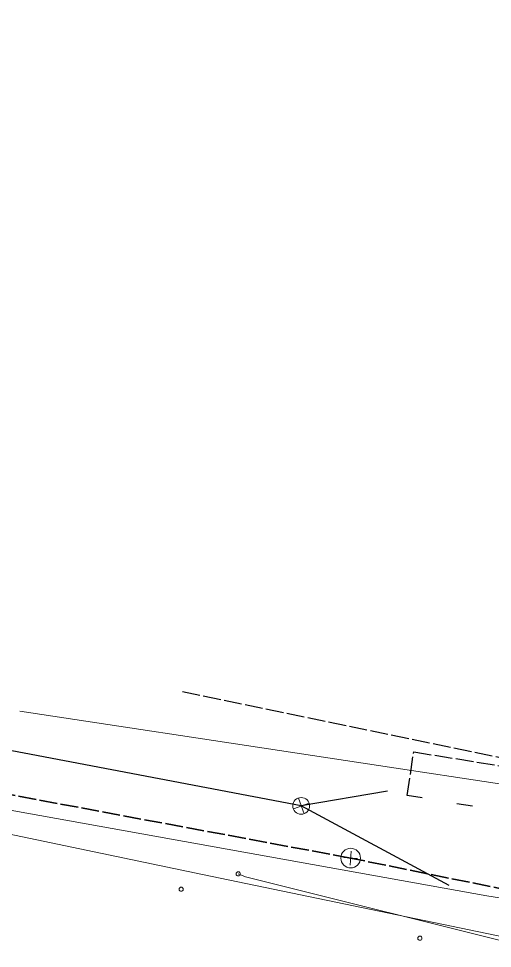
# Model space of a CAD drawing. Header units: metres. Extents: x 105014 to 106600, y 111320 to 118425.
# Drawn here: x 106059.4 to 106093.2, y 116019.2 to 116085.7 of the extents above; entities that cross this region are included whole.
import ezdxf

# ---------------------------------------------------------------- set-up
doc = ezdxf.new("R2010")
doc.units = ezdxf.units.M
doc.linetypes.add('DASHED', pattern=[1.524, 1.27, -0.254])
for name, color, linetype, lineweight in [('30-RED-ENEL-NODOS', 11, 'CONTINUOUS', 13), ('30-RED-ETB-CAMARA', 151, 'CONTINUOUS', 13), ('30-RED-ETB-EXIST', 145, 'CONTINUOUS', 13), ('30-RED-MOVISTAR-PROY', 4, 'DASHED', 25), ('30-RED-VANTI-EXIST', 52, 'CONTINUOUS', 13), ('35-RH-ACUE-MENOR-EXIST', 151, 'CONTINUOUS', 13), ('35-RH-ACUE-MENOR-PROY', 5, 'DASHED', 25), ('35-RH-PLUV-COLECTOR', 96, 'CONTINUOUS', 30), ('35-RH-PLUV-NODOS', 94, 'CONTINUOUS', 13), ('36-RH-SAN-COLECTOR-PROY', 6, 'DASHED', 35), ('36-RH-SAN-POZOS', 216, 'CONTINUOUS', 13)]:
    doc.layers.add(name, color=color, linetype=linetype, lineweight=lineweight)

# ---------------------------------------------------------------- blocks, each defined once
blk = doc.blocks.new('POSTE')
blk.add_circle((0, 0), 0.15)
blk = doc.blocks.new('POZO_SAN')
for p, q in [((-0.5, 0), (0.5, 0)), ((0, -0.5), (0, 0.5))]:
    blk.add_line(p, q)
blk.add_circle((0, 0), 0.7)
blk = doc.blocks.new('POZO_PLUV')
for p, q in [((-0.42, -0.42), (0.42, 0.42)), ((-0.42, 0.42), (0.42, -0.42))]:
    blk.add_line(p, q)
blk.add_circle((0, 0), 0.6)

msp = doc.modelspace()

# ---------------------------------------------------------------- linework, layer by layer
at = {"layer": '30-RED-ETB-EXIST'}
msp.add_lwpolyline([(106075.079, 116024.536), (106075.598, 116024.317), (106095.908, 116019.241), (106096.117, 116019.208)], dxfattribs=at)
at = {"layer": '30-RED-MOVISTAR-PROY'}
msp.add_lwpolyline([(106071.0943, 116037.5633), (106107.7523, 116029.9667)], dxfattribs=at)
at = {"layer": '30-RED-VANTI-EXIST'}
msp.add_lwpolyline([(106095.356, 116019.7491), (106072.5265, 116024.4929), (106042.6913, 116030.7239)], dxfattribs=at)
at = {"layer": '35-RH-ACUE-MENOR-EXIST'}
for points in [[(105998.21, 116039.97), (106092.8471, 116022.9766), (106099.634, 116021.8943)], [(106059.48, 116036.174), (106099.7278, 116030.0616), (106113.3017, 116027.3483), (106115.0174, 116026.8481)]]:
    msp.add_lwpolyline(points, dxfattribs=at)
at = {"layer": '35-RH-ACUE-MENOR-PROY'}
for points in [[(106088.2237, 116029.9771), (106087.1534, 116030.13), (106087.6153, 116033.2557), (106102.3606, 116030.8881), (106107.9864, 116033.8162), (106108.8939, 116039.6083), (106109.2022, 116041.5758), (106110.9552, 116052.7639), (106111.0003, 116056.653), (106111.4706, 116097.1523), (106111.6457, 116112.2371), (106111.6693, 116114.2725), (106112.3183, 116115.6114), (106112.4591, 116118.0282), (106111.5332, 116120.4226), (106111.8075, 116138.9224), (106112.6746, 116140.9795), (106112.6744, 116142.9014), (106112.6735, 116158.4216), (106112.6402, 116194.4535), (106112.3332, 116214.4691)], [(106091.8135, 116029.3787), (106090.6862, 116029.5454)]]:
    msp.add_lwpolyline(points, dxfattribs=at)
at = {"layer": '35-RH-PLUV-COLECTOR'}
for points in [[(106079.579, 116029.395), (106042.8508, 116036.3783)], [(106085.7496, 116030.4546), (106079.579, 116029.395)], [(106090.1505, 116023.6971), (106079.579, 116029.395)]]:
    msp.add_lwpolyline(points, dxfattribs=at)
at = {"layer": '36-RH-SAN-COLECTOR-PROY'}
for points in [[(106083.1122, 116025.6645), (106009.647, 116039.356)], [(106113.9896, 116019.3649), (106083.1122, 116025.6645)]]:
    msp.add_lwpolyline(points, dxfattribs=at)

# ---------------------------------------------------------------- block references
at = {"layer": '30-RED-ENEL-NODOS', "rotation": 78.4}
for p in [(106071.0046, 116023.44), (106088.0555, 116019.9374)]:
    msp.add_blockref('POSTE', p, dxfattribs=at)
at = {"layer": '30-RED-ETB-CAMARA'}
msp.add_blockref('POSTE', (106075.079, 116024.536), dxfattribs=at)
at = {"layer": '35-RH-PLUV-NODOS', "rotation": 245}
msp.add_blockref('POZO_PLUV', (106079.579, 116029.395), dxfattribs=at)
at = {"layer": '36-RH-SAN-POZOS', "rotation": 266}
msp.add_blockref('POZO_SAN', (106083.1122, 116025.6645), dxfattribs=at)

doc.saveas('drawing.dxf')
